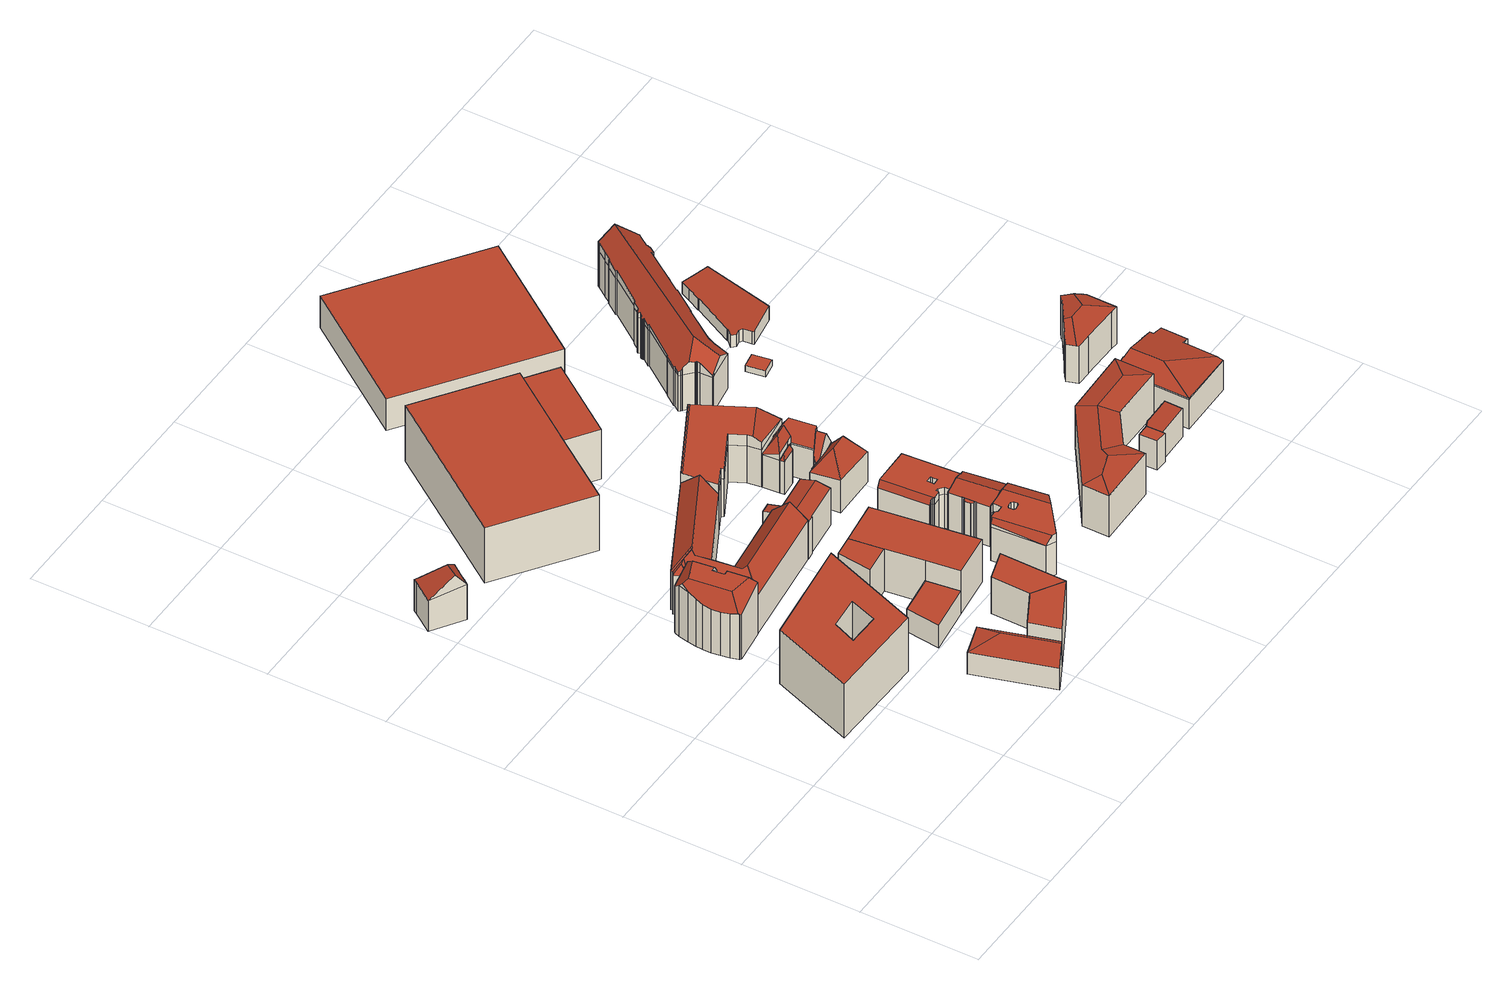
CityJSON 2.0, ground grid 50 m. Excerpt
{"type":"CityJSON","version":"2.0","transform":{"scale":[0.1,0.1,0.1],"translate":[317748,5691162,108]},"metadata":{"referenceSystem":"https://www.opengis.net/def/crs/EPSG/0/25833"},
"CityObjects":{
"building1":{"type":"Building","attributes":{"Dachtyp_tdc":"tdcFreeFormRoof","Gemeindeschluessel":14713000,"Dachneigung":36.01,"QualitaetDacherkennung":31,"Geometrietyp2DReferenz":"3000","function":"31001_2000","roofType":"5000","measuredHeight":22.73},"geometry":[{"type":"MultiSurface","lod":"2","boundaries":[[[0,1,2,3]],[[1,4,5,2]],[[4,6,7,5]],[[6,8,9,7]],[[8,10,11,9]],[[10,12,13,11]],[[12,14,15,13]],[[14,16,17,15]],[[16,18,19,17]],[[18,20,21,19]],[[20,22,23,21]],[[22,24,25,23]],[[24,26,27,25]],[[26,0,3,27]],[[28,29,12,10,8,6,4,30]],[[31,28,30,1,0]],[[16,14,29,28,31,26,24,22,20,18]],[[4,1,30]],[[14,12,29]],[[0,26,31]],[[3,2,5,7,9,11,13,15,17,19,21,23,25,27]]],"semantics":{"surfaces":[{"type":"WallSurface"},{"type":"RoofSurface"},{"type":"GroundSurface"}],"values":[0,0,0,0,0,0,0,0,0,0,0,0,0,0,1,1,1,0,0,0,2]}}]},
"building2":{"type":"Building","attributes":{"Dachtyp_tdc":"tdcPolyFlatRoof","Gemeindeschluessel":14713000,"Dachneigung":0,"QualitaetDacherkennung":53,"Geometrietyp2DReferenz":"3000","function":"31001_9998","roofType":"1000","measuredHeight":25.74},"geometry":[{"type":"MultiSurface","lod":"2","boundaries":[[[32,33,34,35]],[[36,37,38,39]],[[37,40,41,38]],[[40,42,43,41]],[[42,36,39,43]],[[33,44,45,34]],[[44,46,47,45]],[[46,32,35,47]],[[46,44,33,32],[36,42,40,37]],[[35,34,45,47],[39,38,41,43]]],"semantics":{"surfaces":[{"type":"WallSurface"},{"type":"RoofSurface"},{"type":"GroundSurface"}],"values":[0,0,0,0,0,0,0,0,1,2]}}]},
"building3":{"type":"Building","attributes":{"name":"Victor's Residenz-Hotel","Dachtyp_tdc":"tdcFreeFormRoof","Gemeindeschluessel":14713000,"Dachneigung":2.24,"QualitaetDacherkennung":32,"Geometrietyp2DReferenz":"3000","function":"31001_2071","roofType":"5000","measuredHeight":28.37},"geometry":[{"type":"MultiSurface","lod":"2","boundaries":[[[48,49,50,51,52,53,54,55]],[[51,56,52]],[[57,58,59]],[[60,50,49]],[[61,62,63]],[[64,65,66]],[[67,68,69,70,71,72,73,74,75,76,77,78,79,80,81,82,83,84,85]],[[62,61,68,67]],[[61,86,69,68]],[[86,87,70,69]],[[87,88,71,70]],[[88,89,72,71]],[[89,65,73,72]],[[65,64,74,73]],[[64,90,75,74]],[[90,91,76,75]],[[91,58,77,76]],[[58,57,78,77]],[[57,56,79,78]],[[56,51,80,79]],[[51,50,81,80]],[[50,60,82,81]],[[60,92,83,82]],[[92,93,84,83]],[[93,94,85,84]],[[94,62,67,85]],[[92,60,49,48]],[[56,57,59,53,52]],[[92,48,55,63,62,94,93]],[[61,63,55,54,66,65,89,88,87,86]],[[53,59,58,91,90,64,66,54]]],"semantics":{"surfaces":[{"type":"RoofSurface"},{"type":"WallSurface"},{"type":"GroundSurface"}],"values":[0,1,1,1,1,1,2,1,1,1,1,1,1,1,1,1,1,1,1,1,1,1,1,1,1,1,0,0,0,0,0]}}]},
"building4":{"type":"Building","attributes":{"Gemeindeschluessel":14713000,"Geometrietyp2DReferenz":"3000","function":"31001_9998","roofType":"9999"},"children":["building4-1","building4-2","building4-3"]},
"building4-1":{"type":"BuildingPart","attributes":{"Dachtyp_tdc":"tdcPolyFlatRoof","Dachneigung":0,"QualitaetDacherkennung":71,"Geometrietyp2DReferenz":"3000","roofType":"1000","measuredHeight":17.36},"parents":["building4"],"geometry":[{"type":"MultiSurface","lod":"2","boundaries":[[[95,96,97,98,99]],[[100,101,102,103,104]],[[101,100,96,95]],[[99,98,103,102]],[[104,97,96,100]],[[103,98,97,104]],[[101,95,99,102]]],"semantics":{"surfaces":[{"type":"WallSurface"},{"type":"RoofSurface"},{"type":"GroundSurface"},{"type":"ClosureSurface"}],"values":[0,0,1,2,0,3,3]}}]},
"building4-2":{"type":"BuildingPart","attributes":{"Dachtyp_tdc":"tdcHipAndGableRoof","Dachneigung":10.2,"QualitaetDacherkennung":11,"Geometrietyp2DReferenz":"3000","roofType":"5000","measuredHeight":12.31},"parents":["building4"],"geometry":[{"type":"MultiSurface","lod":"2","boundaries":[[[105,106,107,108]],[[106,109,110,107]],[[97,105,108,98]],[[109,106,111]],[[105,97,112]],[[106,105,112,111]],[[97,104,109,111,112]],[[108,107,110,103,98]],[[104,103,110,109]],[[97,98,103,104]]],"semantics":{"surfaces":[{"type":"WallSurface"},{"type":"RoofSurface"},{"type":"GroundSurface"},{"type":"ClosureSurface"}],"values":[0,0,0,1,0,1,1,2,0,3]}}]},
"building4-3":{"type":"BuildingPart","attributes":{"Dachtyp_tdc":"tdcPolyFlatRoof","Dachneigung":0,"QualitaetDacherkennung":70,"Geometrietyp2DReferenz":"3000","roofType":"1000","measuredHeight":17.36},"parents":["building4"],"geometry":[{"type":"MultiSurface","lod":"2","boundaries":[[[113,114,115,116]],[[114,95,99,115]],[[101,113,116,102]],[[101,95,114,113]],[[116,115,99,102]],[[95,101,102,99]]],"semantics":{"surfaces":[{"type":"WallSurface"},{"type":"RoofSurface"},{"type":"GroundSurface"},{"type":"ClosureSurface"}],"values":[0,0,0,1,2,3]}}]},
"building5":{"type":"Building","attributes":{"Dachtyp_tdc":"tdcFreeFormRoof","Gemeindeschluessel":14713000,"Dachneigung":42.56,"QualitaetDacherkennung":10,"Geometrietyp2DReferenz":"3000","function":"31001_9998","roofType":"5000","measuredHeight":24.97},"geometry":[{"type":"MultiSurface","lod":"2","boundaries":[[[117,118,119,120,121,122,123]],[[117,123,124]],[[118,117,124,125]],[[119,118,125,126]],[[127,128,120,119,126,129]],[[127,129,130]],[[131,132,133,134,135,136,137,138,139,140,141,142]],[[129,126,132,131]],[[126,125,133,132]],[[125,124,134,133]],[[124,123,135,134]],[[123,122,136,135]],[[122,143,137,136]],[[143,144,138,137]],[[144,145,139,138]],[[145,146,140,139]],[[146,147,141,140]],[[147,130,142,141]],[[130,129,131,142]],[[128,127,130,147]],[[148,149,121,120,128,147,146]],[[150,148,146,145]],[[150,145,144]],[[149,148,150,144,143]],[[121,149,143,122]]],"semantics":{"surfaces":[{"type":"RoofSurface"},{"type":"WallSurface"},{"type":"GroundSurface"}],"values":[0,1,0,0,0,0,2,1,1,1,1,1,1,1,1,1,1,1,1,0,0,0,1,0,0]}}]},
"building6":{"type":"Building","attributes":{"Gemeindeschluessel":14713000,"Geometrietyp2DReferenz":"3000","function":"31001_9998","roofType":"9999"},"children":["building6-1","building6-2","building6-3"]},
"building6-1":{"type":"BuildingPart","attributes":{"Dachtyp_tdc":"tdcPolyFlatRoof","Dachneigung":0,"QualitaetDacherkennung":54,"Geometrietyp2DReferenz":"3000","roofType":"1000","measuredHeight":20.45},"parents":["building6"],"geometry":[{"type":"MultiSurface","lod":"2","boundaries":[[[151,152,153,154]],[[152,155,156,153]],[[155,157,158,159,156]],[[160,161,162,163,164]],[[161,160,157,155,152,151]],[[154,153,156,159,163,162]],[[164,158,157,160]],[[164,163,159,158]],[[154,162,161,151]]],"semantics":{"surfaces":[{"type":"WallSurface"},{"type":"RoofSurface"},{"type":"GroundSurface"},{"type":"ClosureSurface"}],"values":[0,0,0,0,1,2,0,3,3]}}]},
"building6-2":{"type":"BuildingPart","attributes":{"Dachtyp_tdc":"tdcPolyFlatRoof","Dachneigung":0,"QualitaetDacherkennung":78,"Geometrietyp2DReferenz":"3000","roofType":"1000","measuredHeight":10.81},"parents":["building6"],"geometry":[{"type":"MultiSurface","lod":"2","boundaries":[[[158,165,166,159]],[[165,167,168,166]],[[167,164,163,168]],[[164,167,165,158]],[[159,166,168,163]],[[159,163,164,158]]],"semantics":{"surfaces":[{"type":"WallSurface"},{"type":"RoofSurface"},{"type":"GroundSurface"},{"type":"ClosureSurface"}],"values":[0,0,0,1,2,3]}}]},
"building6-3":{"type":"BuildingPart","attributes":{"Dachtyp_tdc":"tdcPolyFlatRoof","Dachneigung":0,"QualitaetDacherkennung":74,"Geometrietyp2DReferenz":"3000","roofType":"1000","measuredHeight":20.47},"parents":["building6"],"geometry":[{"type":"MultiSurface","lod":"2","boundaries":[[[169,151,154,170]],[[171,172,162,161]],[[171,169,170,172]],[[171,161,151,169]],[[170,154,162,172]],[[161,162,154,151]]],"semantics":{"surfaces":[{"type":"WallSurface"},{"type":"RoofSurface"},{"type":"GroundSurface"},{"type":"ClosureSurface"}],"values":[0,0,0,1,2,3]}}]},
"building7":{"type":"Building","attributes":{"name":"H2 Hotel","Gemeindeschluessel":14713000,"Geometrietyp2DReferenz":"3000","function":"31001_2071","roofType":"9999"},"children":["building7-1","building7-2"]},
"building7-1":{"type":"BuildingPart","attributes":{"Dachtyp_tdc":"tdcPolyFlatRoof","Dachneigung":0,"QualitaetDacherkennung":50,"Geometrietyp2DReferenz":"3000","roofType":"1000","measuredHeight":23.81},"parents":["building7"],"geometry":[{"type":"MultiSurface","lod":"2","boundaries":[[[173,174,175,176]],[[174,177,178,175]],[[179,173,176,180]],[[179,177,174,173]],[[176,175,178,180]],[[180,178,177,179]]],"semantics":{"surfaces":[{"type":"WallSurface"},{"type":"RoofSurface"},{"type":"GroundSurface"},{"type":"ClosureSurface"}],"values":[0,0,0,1,2,3]}}]},
"building7-2":{"type":"BuildingPart","attributes":{"Dachtyp_tdc":"tdcPolyFlatRoof","Dachneigung":0,"QualitaetDacherkennung":27,"Geometrietyp2DReferenz":"3000","roofType":"1000","measuredHeight":26.77},"parents":["building7"],"geometry":[{"type":"MultiSurface","lod":"2","boundaries":[[[181,182,183,184]],[[182,185,186,183]],[[185,187,179,180,186]],[[188,181,184,178,177]],[[188,187,185,182,181]],[[184,183,186,180,178]],[[177,179,187,188]],[[177,178,180,179]]],"semantics":{"surfaces":[{"type":"WallSurface"},{"type":"RoofSurface"},{"type":"GroundSurface"},{"type":"ClosureSurface"}],"values":[0,0,0,0,1,2,0,3]}}]},
"building8":{"type":"Building","attributes":{"Gemeindeschluessel":14713000,"Geometrietyp2DReferenz":"3000","function":"31001_9998","roofType":"9999"},"children":["building8-1","building8-2"]},
"building8-1":{"type":"BuildingPart","attributes":{"Dachtyp_tdc":"tdcPolyFlatRoof","Dachneigung":11.72,"QualitaetDacherkennung":83,"Geometrietyp2DReferenz":"3000","roofType":"2100","measuredHeight":17.6},"parents":["building8"],"geometry":[{"type":"MultiSurface","lod":"2","boundaries":[[[189,190,191,138]],[[190,192,193,191]],[[192,194,195,193]],[[196,189,138,197]],[[196,194,192,190,189]],[[138,191,193,195,197]],[[197,195,194,196]]],"semantics":{"surfaces":[{"type":"WallSurface"},{"type":"RoofSurface"},{"type":"GroundSurface"},{"type":"ClosureSurface"}],"values":[0,0,0,0,1,2,3]}}]},
"building8-2":{"type":"BuildingPart","attributes":{"Dachtyp_tdc":"tdcGableRoof","Dachneigung":14.5,"QualitaetDacherkennung":89,"Geometrietyp2DReferenz":"3000","roofType":"3100","measuredHeight":19.2},"parents":["building8"],"geometry":[{"type":"MultiSurface","lod":"2","boundaries":[[[198,199,200,201]],[[199,202,203,200]],[[202,204,205,203]],[[204,206,207,205]],[[206,208,209,207]],[[208,210,139,209]],[[210,211,212,139]],[[211,196,197,212]],[[198,201,195,194]],[[211,210,208,206,204,202,199]],[[199,198,194,196,211]],[[201,200,203,205,207,209,139,212,197,195]],[[194,195,197,196]]],"semantics":{"surfaces":[{"type":"WallSurface"},{"type":"RoofSurface"},{"type":"GroundSurface"},{"type":"ClosureSurface"}],"values":[0,0,0,0,0,0,0,0,0,1,1,2,3]}}]},
"building9":{"type":"Building","attributes":{"Dachtyp_tdc":"tdcFreeFormRoof","Gemeindeschluessel":14713000,"Dachneigung":0.066,"QualitaetDacherkennung":50,"Geometrietyp2DReferenz":"3000","function":"31001_9998","roofType":"5000","measuredHeight":19.79},"geometry":[{"type":"MultiSurface","lod":"2","boundaries":[[[213,214,215,216]],[[214,217,218,215]],[[217,219,220,218]],[[219,221,222,220]],[[221,223,224,222]],[[223,225,226,224]],[[225,227,228,226]],[[227,229,230,228]],[[231,232,233,234]],[[235,236,237,238,239,240]],[[241,242,243,244]],[[244,243,245,246,247,248,249,250,251,252,253,236,235,254],[255,256,257,258,259,260,261,262,263,264]],[[265,254,235,240]],[[266,241,244,254,265]],[[267,253,252,268]],[[269,236,253,267]],[[268,252,251,270]],[[270,251,250,271]],[[271,250,249,231]],[[229,255,264,272]],[[272,264,263,213]],[[213,263,262,214]],[[214,262,261,217]],[[217,261,260,219]],[[219,260,259,221]],[[221,259,258,223]],[[223,258,257,225]],[[225,257,256,227]],[[227,256,255,229]],[[231,249,248,232]],[[232,248,247,273]],[[273,247,246,274]],[[274,246,245,275]],[[275,245,243,276]],[[276,243,242,277]],[[277,242,241,266]],[[240,239,278]],[[278,239,238,279]],[[279,238,237,280]],[[280,237,236,269]],[[233,281,282,283,284,285,286,287,288,289,290,291,292,293,294,295,296,234],[230,297,216,215,218,220,222,224,226,228]],[[232,273,281,233]],[[273,274,282,281]],[[274,275,283,282]],[[275,276,284,283]],[[276,277,285,284]],[[277,266,286,285]],[[266,265,287,286]],[[265,240,288,287]],[[240,278,289,288]],[[278,279,290,289]],[[279,280,291,290]],[[280,269,292,291]],[[269,267,293,292]],[[267,268,294,293]],[[268,270,295,294]],[[270,271,296,295]],[[271,231,234,296]],[[229,272,297,230]],[[272,213,216,297]]],"semantics":{"surfaces":[{"type":"WallSurface"},{"type":"RoofSurface"},{"type":"GroundSurface"}],"values":[0,0,0,0,0,0,0,0,0,1,1,1,0,0,0,0,0,0,0,0,0,0,0,0,0,0,0,0,0,0,0,0,0,0,0,0,0,0,0,0,2,0,0,0,0,0,0,0,0,0,0,0,0,0,0,0,0,0,0,0]}}]},
"building10":{"type":"Building","attributes":{"Gemeindeschluessel":14713000,"Geometrietyp2DReferenz":"3000","function":"31001_9998","roofType":"9999"},"children":["building10-1","building10-2"]},
"building10-1":{"type":"BuildingPart","attributes":{"Dachtyp_tdc":"tdcPolyFlatRoof","Dachneigung":0,"QualitaetDacherkennung":70,"Geometrietyp2DReferenz":"3000","roofType":"1000","measuredHeight":19.16},"parents":["building10"],"geometry":[{"type":"MultiSurface","lod":"2","boundaries":[[[298,299,300,301]],[[299,302,303,300]],[[302,304,305,303]],[[306,307,308]],[[306,309,310,307]],[[309,311,312,310]],[[311,313,314,312]],[[313,315,316,314]],[[315,298,301,316]],[[315,313,311,309,306,304,317,304,302,299,298]],[[301,300,303,305,318,305,307,310,312,314,316]],[[304,317,318,305]],[[308,319,304,306]],[[318,317,320]],[[305,318,320,319]],[[319,320,317,304]],[[305,319,308,307]]],"semantics":{"surfaces":[{"type":"WallSurface"},{"type":"RoofSurface"},{"type":"GroundSurface"},{"type":"ClosureSurface"}],"values":[0,0,0,0,0,0,0,0,0,1,2,3,0,0,3,3,3]}}]},
"building10-2":{"type":"BuildingPart","attributes":{"Dachtyp_tdc":"tdcGableRoof","Dachneigung":10.05,"QualitaetDacherkennung":54,"Geometrietyp2DReferenz":"3000","roofType":"3100","measuredHeight":20.34},"parents":["building10"],"geometry":[{"type":"MultiSurface","lod":"2","boundaries":[[[321,308,307,322]],[[320,323,324,318]],[[323,325,326,324]],[[325,327,328,326]],[[327,329,330,328]],[[329,331,332,330]],[[331,333,334,332]],[[333,335,336,334]],[[335,337,338,336]],[[337,339,340,338]],[[339,341,342,340]],[[341,321,322,342]],[[337,335,333,331]],[[331,329,327,325,323,320,319,308,321,341,339,337]],[[322,307,305,318,324,326,328,330,332,334,336,338,340,342]],[[318,305,319,320]],[[305,307,308,319]]],"semantics":{"surfaces":[{"type":"WallSurface"},{"type":"RoofSurface"},{"type":"GroundSurface"},{"type":"ClosureSurface"}],"values":[0,0,0,0,0,0,0,0,0,0,0,0,1,1,2,3,3]}}]},
"building11":{"type":"Building","attributes":{"Dachtyp_tdc":"tdcFreeFormRoof","Gemeindeschluessel":14713000,"Dachneigung":0.119,"QualitaetDacherkennung":45,"Geometrietyp2DReferenz":"3000","function":"31001_9998","roofType":"5000","measuredHeight":23.08},"geometry":[{"type":"MultiSurface","lod":"2","boundaries":[[[343,344,345,346]],[[344,347,348,345]],[[347,349,350,348]],[[349,351,352,350]],[[351,353,354,352]],[[353,355,356,354]],[[355,357,358,356]],[[357,359,360,358]],[[359,361,362,360]],[[361,363,364,362]],[[363,343,346,364]],[[365,366,367,368]],[[349,369,370,371]],[[367,372,373,374,375,376,370,369,368]],[[351,371,370,376,353]],[[353,376,375,355]],[[355,375,374,357]],[[357,374,373,359]],[[359,373,372,361]],[[361,372,367,366,363]],[[349,371,351]],[[344,368,369,347]],[[347,369,349]],[[343,365,368,344]],[[363,366,365,343]],[[346,345,348,350,352,354,356,358,360,362,364]]],"semantics":{"surfaces":[{"type":"WallSurface"},{"type":"RoofSurface"},{"type":"GroundSurface"}],"values":[0,0,0,0,0,0,0,0,0,0,0,1,1,1,0,0,0,0,0,0,0,0,0,0,0,2]}}]},
"building12":{"type":"Building","attributes":{"Dachtyp_tdc":"tdcFreeFormRoof","Gemeindeschluessel":14713000,"Dachneigung":0.063,"QualitaetDacherkennung":74,"Geometrietyp2DReferenz":"3000","function":"31001_9998","roofType":"5000","measuredHeight":19.45},"geometry":[{"type":"MultiSurface","lod":"2","boundaries":[[[377,378,379,380]],[[378,381,382,379]],[[381,383,334,382]],[[383,384,330,334]],[[384,385,386,330]],[[387,388,389,390,391,378,377]],[[392,393,394,395]],[[396,397,398,399,395,394,391,390,400,401,402,403,404],[405,406,407,408,409,410]],[[411,404,403,412]],[[413,396,404,411]],[[412,403,402,414]],[[414,402,401,415]],[[415,401,400,416]],[[416,400,390,389,417]],[[384,399,398,385]],[[383,392,395,399,384]],[[385,398,397,418]],[[418,397,396,413]],[[419,405,410,420]],[[420,410,409,421]],[[421,409,408,422]],[[422,408,407,423]],[[423,407,406,424]],[[424,406,405,419]],[[381,393,392,383]],[[378,391,394,393,381]],[[417,389,388,425]],[[425,388,387,426]],[[426,387,377]],[[386,427,428,429,430,431,432,433,434,435,436,380,379,382,334,330],[437,438,439,440,441,442]],[[385,418,427,386]],[[418,413,428,427]],[[419,420,438,437]],[[420,421,439,438]],[[421,422,440,439]],[[422,423,441,440]],[[423,424,442,441]],[[424,419,437,442]],[[413,411,429,428]],[[411,412,430,429]],[[412,414,431,430]],[[414,415,432,431]],[[415,416,433,432]],[[416,417,434,433]],[[417,425,435,434]],[[425,426,436,435]],[[426,377,380,436]]],"semantics":{"surfaces":[{"type":"WallSurface"},{"type":"RoofSurface"},{"type":"GroundSurface"}],"values":[0,0,0,0,0,1,1,1,0,0,0,0,0,0,0,0,0,0,0,0,0,0,0,0,0,0,0,0,0,2,0,0,0,0,0,0,0,0,0,0,0,0,0,0,0,0,0]}}]},
"building13":{"type":"Building","attributes":{"Gemeindeschluessel":14713000,"Geometrietyp2DReferenz":"3000","function":"31001_9998","roofType":"9999"},"children":["building13-1","building13-2","building13-3","building13-4","building13-5"]},
"building13-1":{"type":"BuildingPart","attributes":{"Dachtyp_tdc":"tdcFreeFormRoof","Dachneigung":70.21,"QualitaetDacherkennung":24,"Geometrietyp2DReferenz":"3000","roofType":"5000","measuredHeight":18.57},"parents":["building13"],"geometry":[{"type":"MultiSurface","lod":"2","boundaries":[[[443,444,445,446]],[[443,447,448,444]],[[447,449,450,448]],[[449,451,452,450]],[[443,446,453]],[[446,451,454,453]],[[451,449,454]],[[449,447,443,453,454]],[[452,445,444,448,450]],[[446,445,452,451]]],"semantics":{"surfaces":[{"type":"WallSurface"},{"type":"RoofSurface"},{"type":"GroundSurface"},{"type":"ClosureSurface"}],"values":[0,0,0,0,1,1,1,1,2,3]}}]},
"building13-2":{"type":"BuildingPart","attributes":{"Dachtyp_tdc":"tdcFreeFormRoof","Dachneigung":60.13,"QualitaetDacherkennung":50,"Geometrietyp2DReferenz":"3000","roofType":"5000","measuredHeight":21.68},"parents":["building13"],"geometry":[{"type":"MultiSurface","lod":"2","boundaries":[[[455,456,457,458,459]],[[460,461,462,463]],[[461,464,465,462]],[[464,466,467,465]],[[468,456,455,469,470]],[[468,470,471,466,464,461,460,472]],[[459,458,463,462,465,467,473]],[[474,457,456]],[[460,463,458,457,474]],[[475,473,467,466]],[[455,459,473,475]],[[456,468,472,474]],[[474,472,460]],[[466,471,476,477,475]],[[475,477,469,455]],[[477,476,471,470,469]]],"semantics":{"surfaces":[{"type":"WallSurface"},{"type":"RoofSurface"},{"type":"GroundSurface"},{"type":"ClosureSurface"}],"values":[0,0,0,0,1,1,2,0,3,0,3,0,3,0,3,3]}}]},
"building13-3":{"type":"BuildingPart","attributes":{"Dachtyp_tdc":"tdcHipAndGableRoof","Dachneigung":57.94,"QualitaetDacherkennung":54,"Geometrietyp2DReferenz":"3000","roofType":"5000","measuredHeight":23.26},"parents":["building13"],"geometry":[{"type":"MultiSurface","lod":"2","boundaries":[[[478,479,480,481]],[[479,482,455,459,480]],[[477,483,484,473,475]],[[479,485,486]],[[485,487,488,476,471,489,486]],[[490,479,486,489]],[[479,490,482]],[[477,476,488,491,483]],[[478,492,485,479]],[[484,481,480,459,473]],[[481,484,483,478]],[[469,455,482]],[[473,459,455,475]],[[475,455,469,477]],[[471,470,469,482,490,489]],[[476,477,469,470,471]],[[485,492,487]],[[483,491,492,478]],[[491,488,487,492]]],"semantics":{"surfaces":[{"type":"WallSurface"},{"type":"RoofSurface"},{"type":"GroundSurface"},{"type":"ClosureSurface"}],"values":[0,0,0,1,1,1,0,0,0,2,3,0,3,3,0,3,0,3,3]}}]},
"building13-4":{"type":"BuildingPart","attributes":{"Dachtyp_tdc":"tdcHipRoof","Dachneigung":55.16,"QualitaetDacherkennung":38,"Geometrietyp2DReferenz":"3000","roofType":"3200","measuredHeight":23.84},"parents":["building13"],"geometry":[{"type":"MultiSurface","lod":"2","boundaries":[[[493,494,495,496]],[[494,497,460,463,495]],[[457,498,499,458]],[[498,500,501,499]],[[500,502,503,501]],[[502,504,505,503]],[[504,506,507,505]],[[506,493,496,507]],[[502,500,508]],[[498,457,509]],[[500,498,509,508]],[[457,474,472,497,494,493,506,504,502,508,509]],[[496,495,463,458,499,501,503,505,507]],[[472,460,497]],[[457,458,463,460,474]],[[474,460,472]]],"semantics":{"surfaces":[{"type":"WallSurface"},{"type":"RoofSurface"},{"type":"GroundSurface"},{"type":"ClosureSurface"}],"values":[0,0,0,0,0,0,0,0,1,1,1,1,2,0,3,3]}}]},
"building13-5":{"type":"BuildingPart","attributes":{"Dachtyp_tdc":"tdcHipAndGableRoof","Dachneigung":59.89,"QualitaetDacherkennung":69,"Geometrietyp2DReferenz":"3000","roofType":"5000","measuredHeight":23.26},"parents":["building13"],"geometry":[{"type":"MultiSurface","lod":"2","boundaries":[[[451,510,511,452]],[[510,492,478,481,511]],[[491,446,445,484,483]],[[510,512,513]],[[512,514,515,516,513]],[[492,510,513,516,487]],[[491,488,515,514,446]],[[451,512,510]],[[445,452,511,481,484]],[[452,445,446,451]],[[483,484,481,478]],[[483,478,492,491]],[[488,487,516,515]],[[492,487,488,491]],[[512,451,446,514]]],"semantics":{"surfaces":[{"type":"WallSurface"},{"type":"RoofSurface"},{"type":"GroundSurface"},{"type":"ClosureSurface"}],"values":[0,0,0,1,1,1,0,0,2,3,3,3,0,3,0]}}]},
"building14":{"type":"Building","attributes":{"Dachtyp_tdc":"tdcPolyFlatRoof","Gemeindeschluessel":14713000,"Dachneigung":0,"QualitaetDacherkennung":61,"Geometrietyp2DReferenz":"3000","function":"31001_2461","roofType":"1000","measuredHeight":15.2},"geometry":[{"type":"MultiSurface","lod":"2","boundaries":[[[517,518,519,520]],[[518,521,522,519]],[[521,523,524,522]],[[523,517,520,524]],[[523,521,518,517]],[[520,519,522,524]]],"semantics":{"surfaces":[{"type":"WallSurface"},{"type":"RoofSurface"},{"type":"GroundSurface"}],"values":[0,0,0,0,1,2]}}]},
"building15":{"type":"Building","attributes":{"Dachtyp_tdc":"tdcFreeFormRoof","Gemeindeschluessel":14713000,"Dachneigung":12.02,"QualitaetDacherkennung":5,"Geometrietyp2DReferenz":"3000","function":"31001_9998","roofType":"5000","measuredHeight":21.81},"geometry":[{"type":"MultiSurface","lod":"2","boundaries":[[[525,526,527,528]],[[526,529,530,527]],[[531,532,533,526,525]],[[534,531,525,535]],[[534,535,536]],[[532,531,534,536,537]],[[538,539,533,532,537,540]],[[538,540,541]],[[539,538,541,529]],[[533,539,529,526]],[[530,542,543,544,545,546,528,527]],[[529,541,542,530]],[[541,540,543,542]],[[540,537,544,543]],[[537,536,545,544]],[[536,535,546,545]],[[535,525,528,546]]],"semantics":{"surfaces":[{"type":"WallSurface"},{"type":"RoofSurface"},{"type":"GroundSurface"}],"values":[0,0,1,1,1,1,1,1,1,1,2,0,0,0,0,0,0]}}]},
"building16":{"type":"Building","attributes":{"Dachtyp_tdc":"tdcPolyFlatRoof","Gemeindeschluessel":14713000,"Dachneigung":2.73,"QualitaetDacherkennung":73,"Geometrietyp2DReferenz":"3000","function":"31001_9998","roofType":"2100","measuredHeight":14.07},"geometry":[{"type":"MultiSurface","lod":"2","boundaries":[[[547,548,549,550]],[[548,551,552,549]],[[551,553,554,552]],[[553,555,556,554]],[[555,547,550,556]],[[555,553,551,548,547]],[[550,549,552,554,556]]],"semantics":{"surfaces":[{"type":"WallSurface"},{"type":"RoofSurface"},{"type":"GroundSurface"}],"values":[0,0,0,0,0,1,2]}}]},
"building17":{"type":"Building","attributes":{"Dachtyp_tdc":"tdcPolyFlatRoof","Gemeindeschluessel":14713000,"Dachneigung":3.4,"QualitaetDacherkennung":54,"Geometrietyp2DReferenz":"3000","function":"31001_9998","roofType":"2100","measuredHeight":13.88},"geometry":[{"type":"MultiSurface","lod":"2","boundaries":[[[557,555,558,559]],[[555,560,561,558]],[[560,562,563,561]],[[562,564,565,563]],[[564,566,567,565]],[[566,568,569,567]],[[568,570,571,569]],[[570,572,573,571]],[[572,574,575,573]],[[574,557,559,575]],[[574,572,570,568,566,564,562,560,555,557]],[[559,558,561,563,565,567,569,571,573,575]]],"semantics":{"surfaces":[{"type":"WallSurface"},{"type":"RoofSurface"},{"type":"GroundSurface"}],"values":[0,0,0,0,0,0,0,0,0,0,1,2]}}]},
"building18":{"type":"Building","attributes":{"Dachtyp_tdc":"tdcPolyFlatRoof","Gemeindeschluessel":14713000,"Dachneigung":0,"QualitaetDacherkennung":60,"Geometrietyp2DReferenz":"3000","function":"31001_9998","roofType":"1000","measuredHeight":3},"geometry":[{"type":"MultiSurface","lod":"2","boundaries":[[[576,577,578,579]],[[576,580,581,577]],[[578,582,583,579]],[[577,581,582,578]],[[581,580,583,582]],[[580,576,579,583]]],"semantics":{"surfaces":[{"type":"WallSurface"},{"type":"RoofSurface"},{"type":"GroundSurface"}],"values":[0,1,2,0,0,0]}}]},
"building19":{"type":"Building","attributes":{"Dachtyp_tdc":"tdcFreeFormRoof","Gemeindeschluessel":14713000,"Dachneigung":41.54,"QualitaetDacherkennung":17,"Geometrietyp2DReferenz":"3000","function":"31001_9998","roofType":"5000","measuredHeight":27.77},"geometry":[{"type":"MultiSurface","lod":"2","boundaries":[[[584,585,586,587]],[[585,588,589,586]],[[588,590,591,589]],[[590,592,593,591]],[[592,594,595,593]],[[594,596,597,595]],[[596,598,599,597]],[[598,600,601,599]],[[600,602,603,601]],[[602,604,605,603]],[[604,606,607,605]],[[606,608,609,607]],[[608,610,611,609]],[[610,612,613,611]],[[612,614,615,613]],[[614,616,617,615]],[[616,618,619,617]],[[618,620,621,619]],[[620,622,623,621]],[[622,624,625,623]],[[624,626,627,625]],[[626,628,629,627]],[[628,630,631,629]],[[630,632,633,631]],[[632,634,635,633]],[[634,636,637,635]],[[636,638,639,637]],[[638,640,641,639]],[[640,642,643,641]],[[642,644,645,643]],[[644,646,647,645]],[[646,648,649,647]],[[648,650,651,649]],[[650,652,653,651]],[[652,654,655,653]],[[654,656,657,655]],[[656,658,659,657]],[[658,660,661,659]],[[660,662,663,661]],[[662,664,665,663]],[[664,666,667,665]],[[666,668,669,667]],[[604,670,671,606]],[[606,671,672,608]],[[608,672,673,610]],[[610,673,674,612]],[[612,674,675,614]],[[614,675,676,616]],[[616,676,677,618]],[[618,677,678,620]],[[620,678,679,622]],[[622,679,680,624]],[[624,680,681,626]],[[626,681,682,628]],[[628,682,683,630]],[[630,683,684,632]],[[632,684,685,634]],[[634,685,686,636]],[[636,686,687,638]],[[638,687,688,640]],[[640,688,689,642]],[[642,689,690,644]],[[644,690,691,692,646]],[[646,692,693,648]],[[648,693,694,650]],[[650,694,695,652]],[[652,695,696,654]],[[654,696,697,656]],[[656,697,698,658]],[[658,698,699,660]],[[660,699,700,662]],[[662,700,701,664]],[[664,701,702,666]],[[666,702,703,668]],[[668,703,704,705]],[[705,704,706,707]],[[707,706,708,709]],[[709,708,710,711]],[[711,710,712,713]],[[713,712,714,715]],[[715,714,716,717]],[[717,716,718,719]],[[719,718,720]],[[721,722,723,724]],[[720,725,722,721]],[[724,723,726,727]],[[727,726,728,729]],[[729,728,730,731]],[[731,730,732,733]],[[733,732,734,735]],[[735,734,736,737]],[[587,586,589,591,593,595,597,599,601,603,605,607,609,611,613,615,617,619,621,623,625,627,629,631,633,635,637,639,641,643,645,647,649,651,653,655,657,659,661,663,665,667,669,738,739,740,741,742,743,744,745,746,747,748,749,750,751,752,753,754,755,756,757,758,759,760,761,762,763,764]],[[668,705,738,669]],[[705,707,739,738]],[[707,709,740,739]],[[709,711,741,740]],[[711,713,742,741]],[[713,715,743,742]],[[715,717,744,743]],[[717,719,745,744]],[[719,720,746,745]],[[720,721,747,746]],[[721,724,748,747]],[[724,727,749,748]],[[727,729,750,749]],[[729,731,751,750]],[[731,733,752,751]],[[733,735,753,752]],[[735,737,754,753]],[[737,765,755,754]],[[765,766,756,755]],[[766,767,757,756]],[[767,768,758,757]],[[768,769,759,758]],[[769,770,760,759]],[[770,771,761,760]],[[771,772,762,761]],[[772,773,763,762]],[[773,774,764,763]],[[774,584,587,764]],[[775,736,734,732,730,728,726,723,722,725,776]],[[718,716,714,712,710,708,706,704,703,702,701,700,699,698,697,696,695,694,693,692,691,776,725,720]],[[691,690,689,688,687,686,685,684,683,682,681,680,679,678,677,676,675,674,673,672,671,670,777,778,779,780,781,782,783,784,785,786,787,788,789,790,791,792,793,794,795,796,775,776]],[[737,736,775,796,765]],[[765,796,795,766]],[[766,795,794,767]],[[767,794,793,768]],[[768,793,792,769]],[[769,792,791,770]],[[770,791,790,771]],[[771,790,789,772]],[[772,789,788,773]],[[774,787,786,584]],[[773,788,787,774]],[[584,786,785,585]],[[585,785,784,588]],[[588,784,783,590]],[[590,783,782,592]],[[592,782,781,594]],[[594,781,780,596]],[[596,780,779,598]],[[598,779,778,600]],[[600,778,777,602]],[[602,777,670,604]]],"semantics":{"surfaces":[{"type":"WallSurface"},{"type":"GroundSurface"},{"type":"RoofSurface"}],"values":[0,0,0,0,0,0,0,0,0,0,0,0,0,0,0,0,0,0,0,0,0,0,0,0,0,0,0,0,0,0,0,0,0,0,0,0,0,0,0,0,0,0,0,0,0,0,0,0,0,0,0,0,0,0,0,0,0,0,0,0,0,0,0,0,0,0,0,0,0,0,0,0,0,0,0,0,0,0,0,0,0,0,0,0,0,0,0,0,0,0,0,1,0,0,0,0,0,0,0,0,0,0,0,0,0,0,0,0,0,0,0,0,0,0,0,0,0,0,0,0,2,2,2,0,0,0,0,0,0,0,0,0,0,0,0,0,0,0,0,0,0,0,0,0]}}]},
"building20":{"type":"Building","attributes":{"Dachtyp_tdc":"tdcPolyFlatRoof","Gemeindeschluessel":14713000,"Dachneigung":3.07,"QualitaetDacherkennung":79,"Geometrietyp2DReferenz":"3000","function":"31001_9998","roofType":"2100","measuredHeight":6.67},"geometry":[{"type":"MultiSurface","lod":"2","boundaries":[[[797,798,799,800]],[[798,801,802,799]],[[801,803,804,802]],[[803,805,806,804]],[[805,807,808,806]],[[807,809,810,808]],[[809,811,812,810]],[[811,813,814,812]],[[813,815,816,814]],[[815,817,818,816]],[[817,819,820,818]],[[819,821,822,820]],[[821,823,824,822]],[[823,825,826,824]],[[825,827,828,826]],[[827,797,800,828]],[[827,825,823,821,819,817,815,813,811,809,807,805,803,801,798,797]],[[800,799,802,804,806,808,810,812,814,816,818,820,822,824,826,828]]],"semantics":{"surfaces":[{"type":"WallSurface"},{"type":"RoofSurface"},{"type":"GroundSurface"}],"values":[0,0,0,0,0,0,0,0,0,0,0,0,0,0,0,0,1,2]}}]},
"building21":{"type":"Building","attributes":{"Dachtyp_tdc":"tdcFreeFormRoof","Gemeindeschluessel":14713000,"Dachneigung":10.8,"QualitaetDacherkennung":12,"Geometrietyp2DReferenz":"3000","function":"31001_9998","roofType":"5000","measuredHeight":17.52},"geometry":[{"type":"MultiSurface","lod":"2","boundaries":[[[829,830,831,832]],[[830,833,834,831]],[[833,835,836,834]],[[835,837,838,836]],[[837,839,840,838]],[[839,841,842,840]],[[841,843,844,842]],[[843,845,846,844]],[[845,847,546,846]],[[847,848,545,546]],[[848,849,850,545]],[[849,851,852,850]],[[851,829,832,852]],[[853,854,855,856]],[[857,837,858,859,860,861,862,854,853,863]],[[864,865,866,855,854,862,867]],[[849,864,867,851]],[[851,867,862,861,829]],[[845,855,866,847]],[[847,866,865,848]],[[848,865,864,849]],[[839,857,863,841]],[[841,863,853,856,843]],[[830,860,859,833]],[[829,861,860,830]],[[833,859,858,835]],[[835,858,837]],[[837,857,839]],[[843,856,855,845]],[[832,831,834,836,838,840,842,844,846,546,545,850,852]]],"semantics":{"surfaces":[{"type":"WallSurface"},{"type":"RoofSurface"},{"type":"GroundSurface"}],"values":[0,0,0,0,0,0,0,0,0,0,0,0,0,1,1,1,0,0,0,0,0,0,0,0,0,0,0,0,0,2]}}]},
"building22":{"type":"Building","attributes":{"Dachtyp_tdc":"tdcFreeFormRoof","Gemeindeschluessel":14713000,"Dachneigung":11.12,"QualitaetDacherkennung":40,"Geometrietyp2DReferenz":"3000","function":"31001_9998","roofType":"5000","measuredHeight":19.62},"geometry":[{"type":"MultiSurface","lod":"2","boundaries":[[[868,869,870,871]],[[869,872,873,870]],[[872,874,875,873]],[[874,876,877,875]],[[876,878,879,877]],[[878,880,881,879]],[[880,882,883,881]],[[882,884,885,883]],[[884,886,887,885]],[[886,888,889,887]],[[888,890,891,889]],[[890,892,893,891]],[[892,894,895,893]],[[894,896,897,895]],[[896,898,899,897]],[[898,900,901,899]],[[900,902,903,901]],[[902,904,905,903]],[[904,906,907,905]],[[906,868,871,907]],[[908,909,872,869,868,906,904,910]],[[894,892,890,888,886,884,911,912]],[[898,896,894,912,908,910,902,900]],[[911,882,880,878,876,874,909,908,912]],[[874,872,909]],[[884,882,911]],[[904,902,910]],[[871,870,873,875,877,879,881,883,885,887,889,891,893,895,897,899,901,903,905,907]]],"semantics":{"surfaces":[{"type":"WallSurface"},{"type":"RoofSurface"},{"type":"GroundSurface"}],"values":[0,0,0,0,0,0,0,0,0,0,0,0,0,0,0,0,0,0,0,0,1,1,1,1,0,0,0,2]}}]}
},
"vertices":[
[0,2125,156],[62,2211,156],[62,2211,7],[0,2125,7],[73,2227,156],[73,2227,7],[90,2213,159],[90,2213,7],[177,2152,170],[177,2152,7],[181,2149,171],[181,2149,7],[188,2143,172],[188,2143,7],[200,2134,173],[200,2134,7],[183,2110,172],[183,2110,7],[181,2108,172],[181,2108,7],[168,2090,173],[168,2090,7],[150,2066,174],[150,2066,7],[148,2063,174],[148,2063,7],[131,2040,174],[131,2040,7],[130,2120,235],[200,2135,174],[73,2226,156],[91,2066,235],
[864,949,273],[705,526,273],[705,526,16],[864,949,16],[637,630,273],[678,747,273],[678,747,16],[637,630,16],[540,733,273],[540,733,16],[499,633,273],[499,633,16],[276,536,273],[276,536,16],[409,888,273],[409,888,16],
[574,1119,295],[564,1205,295],[543,1202,296],[537,1252,296],[557,1254,295],[546,1340,295],[454,1301,299],[475,1130,299],[577,1257,266],[563,1370,266],[456,1360,237],[560,1369,269],[583,1208,266],[436,1114,227],[446,1082,232],[445,1085,236],[441,1332,261],[431,1289,256],[438,1318,275],[446,1082,15],[436,1114,15],[429,1150,15],[425,1187,15],[424,1223,15],[426,1252,15],[431,1289,15],[441,1332,15],[449,1354,15],[452,1358,15],[456,1360,15],[563,1370,15],[577,1257,15],[537,1252,15],[543,1202,15],[583,1208,15],[597,1096,15],[453,1077,15],[449,1079,15],[429,1150,222],[425,1187,224],[424,1223,230],[426,1252,240],[449,1354,240],[452,1358,237],[597,1096,266],[453,1077,226],[449,1079,227],
[1253,192,191],[1023,70,191],[1023,70,130],[1023,70,17],[1253,192,17],[986,195,191],[1127,269,191],[1127,269,17],[986,195,17],[986,195,130],
[903,7,120],[803,336,120],[803,336,17],[903,7,17],[931,375,130],[931,375,17],[937,280,140],[1004,60,140],
[1130,435,191],[1258,474,191],[1258,474,17],[1130,435,17],
[989,1579,265],[644,1402,265],[642,1398,262],[628,1391,262],[619,1373,252],[680,1341,200],[998,1504,200],[979,1654,200],[549,1433,200],[552,1427,200],[576,1403,230],[596,1408,235],[532,1416,200],[556,1369,200],[532,1416,16],[552,1427,16],[549,1433,16],[979,1654,16],[998,1504,16],[680,1341,16],[691,1251,16],[1024,1295,16],[1042,1154,16],[598,1096,16],[563,1370,16],[556,1369,16],[691,1251,200],[1024,1295,200],[1042,1154,200],[598,1096,200],[563,1370,200],[659,1175,265],[643,1188,252],[1033,1225,265],
[1015,969,220],[1201,994,220],[1201,994,16],[1015,969,16],[1261,552,220],[1261,552,16],[1075,527,220],[1075,527,124],[1075,527,16],[1056,667,220],[1034,828,220],[1034,828,16],[1056,667,16],[1056,667,124],
[871,499,124],[871,499,16],[889,644,124],[889,644,16],
[927,957,220],[927,957,16],[910,811,220],[910,811,16],
[1250,2323,246],[1035,2022,246],[1035,2022,8],[1250,2323,8],[903,2116,246],[903,2116,8],[1118,2417,246],[1118,2417,8],
[697,1826,275],[331,2087,275],[331,2087,8],[697,1826,8],[752,2678,275],[752,2678,8],[1118,2417,275],[903,2116,275],
[1024,1295,188],[1019,1331,180],[1019,1331,16],[1063,1336,180],[1063,1336,16],[1070,1280,192],[1070,1280,16],[1027,1274,192],[1027,1274,16],
[1230,1301,192],[1237,1240,208],[1237,1240,16],[1230,1301,16],[1243,1180,193],[1243,1180,16],[1076,1159,193],[1076,1159,16],[1076,1156,192],[1076,1156,16],[1044,1152,192],[1044,1152,16],[1042,1154,193],[1035,1214,208],[1035,1214,16],
[1464,543,177],[1469,539,177],[1469,539,17],[1464,543,17],[1475,539,177],[1475,539,17],[1496,542,177],[1496,542,17],[1502,550,177],[1502,550,17],[1500,564,177],[1500,564,17],[1491,571,177],[1491,571,17],[1473,569,177],[1473,569,17],[1467,568,177],[1467,568,17],[1455,587,177],[1453,623,177],[1453,623,17],[1455,587,17],[1416,351,215],[1388,590,215],[1385,586,209],[1382,586,203],[1377,586,195],[1393,361,177],[1608,481,204],[1587,642,204],[1540,636,215],[1563,446,215],[1484,628,215],[1440,625,215],[1440,622,215],[1453,623,215],[1455,587,215],[1424,585,215],[1424,589,215],[1417,595,215],[1391,593,215],[1432,344,215],[1467,568,215],[1473,569,215],[1491,571,215],[1500,564,215],[1502,550,215],[1496,542,215],[1475,539,215],[1469,539,215],[1464,543,215],[1463,562,215],[1432,344,177],[1608,481,177],[1391,593,177],[1417,595,177],[1388,590,177],[1424,589,177],[1424,585,177],[1463,562,177],[1440,622,177],[1440,625,177],[1484,628,177],[1540,636,177],[1587,642,177],[1377,586,177],[1382,586,177],[1385,586,177],[1440,622,17],[1440,625,17],[1484,628,17],[1540,636,17],[1587,642,17],[1608,481,17],[1432,344,17],[1393,361,17],[1377,586,17],[1382,586,17],[1385,586,17],[1388,590,17],[1391,593,17],[1417,595,17],[1424,589,17],[1424,585,17],[1463,562,17],
[1416,721,208],[1418,722,208],[1418,722,16],[1416,721,16],[1425,729,208],[1425,729,16],[1433,730,208],[1433,730,16],[1436,683,208],[1436,683,16],[1436,683,206],[1436,689,208],[1436,689,16],[1428,689,208],[1428,689,16],[1420,696,208],[1420,696,16],[1418,696,208],[1418,696,16],[1433,741,208],[1433,741,16],[1433,730,206],[1433,741,206],
[1440,629,205],[1440,629,16],[1429,796,206],[1429,796,16],[1429,799,207],[1429,799,16],[1435,800,208],[1435,800,16],[1444,801,209],[1444,801,16],[1502,808,220],[1502,808,16],[1562,816,200],[1562,816,16],[1587,642,198],[1587,642,16],[1520,633,220],[1520,633,16],[1484,628,213],[1484,628,16],[1440,625,205],[1440,625,16],
[1314,1826,196],[1316,1820,196],[1316,1820,17],[1314,1826,17],[1427,1605,196],[1427,1605,17],[1469,1525,196],[1469,1525,17],[1290,1499,196],[1290,1499,17],[1281,1556,196],[1281,1556,17],[1249,1618,196],[1249,1618,17],[1082,1533,196],[1082,1533,17],[1076,1544,196],[1076,1544,17],[998,1504,196],[998,1504,17],[979,1654,196],[979,1654,17],[1314,1826,245],[979,1654,245],[980,1647,248],[1316,1820,248],[1427,1605,248],[1285,1532,248],[1290,1499,230],[998,1504,248],[1076,1544,248],[1082,1533,248],[1249,1618,248],[1281,1556,248],
[1360,834,180],[1345,1044,180],[1345,1044,16],[1360,834,16],[1532,1049,180],[1532,1049,16],[1562,816,180],[1444,801,180],[1444,803,180],[1444,803,16],[1366,834,195],[1370,834,205],[1370,828,206],[1373,826,211],[1358,1044,211],[1562,816,183],[1532,1049,198],[1521,1049,210],[1537,813,210],[1422,838,211],[1442,820,211],[1444,803,211],[1444,801,211],[1375,824,211],[1375,822,211],[1408,824,211],[1412,830,211],[1412,837,211],[1439,863,211],[1439,882,211],[1439,892,211],[1465,894,211],[1465,884,211],[1466,865,211],[1412,837,180],[1412,830,180],[1422,838,180],[1408,824,180],[1375,822,180],[1375,824,180],[1370,828,180],[1442,820,180],[1439,863,180],[1466,865,180],[1465,884,180],[1465,894,180],[1439,892,180],[1439,882,180],[1370,834,180],[1366,834,180],[1442,820,16],[1422,838,16],[1412,837,16],[1412,830,16],[1408,824,16],[1375,822,16],[1375,824,16],[1370,828,16],[1370,834,16],[1366,834,16],[1439,863,16],[1466,865,16],[1465,884,16],[1465,894,16],[1439,892,16],[1439,882,16],
[1372,1418,173],[1372,1418,16],[1369,1438,16],[1369,1438,173],[1367,1417,173],[1367,1417,16],[1298,1407,173],[1298,1407,16],[1296,1427,173],[1296,1427,16],[1360,1426,202],[1307,1418,202],
[1487,1384,157],[1494,1330,157],[1494,1330,150],[1494,1330,16],[1487,1384,16],[1381,1316,135],[1383,1328,140],[1383,1328,16],[1381,1316,16],[1389,1339,151],[1389,1339,16],[1398,1347,165],[1398,1347,16],[1450,1324,233],[1479,1380,171],[1445,1366,233],[1422,1357,200],[1396,1318,157],[1409,1351,16],[1466,1326,152],[1409,1351,164],[1409,1351,178],[1409,1351,171],
[1386,1513,171],[1469,1525,171],[1469,1525,16],[1386,1513,16],[1487,1384,171],[1396,1442,171],[1396,1442,16],[1386,1513,177],[1437,1476,249],[1387,1511,177],[1396,1442,177],[1452,1369,249],[1487,1384,173],[1396,1442,173],[1386,1513,173],
[1365,1325,143],[1367,1314,159],[1367,1314,16],[1365,1325,16],[1381,1316,158],[1512,1187,162],[1512,1187,16],[1316,1183,174],[1316,1183,16],[1306,1307,163],[1306,1307,16],[1347,1312,160],[1347,1312,16],[1346,1322,145],[1346,1322,16],[1377,1248,255],[1448,1253,255],
[1290,1499,173],[1290,1499,16],[1296,1427,205],[1337,1461,249],[1369,1438,205],[1396,1442,205],[1393,1469,249],
[1780,2910,161],[1423,2413,161],[1423,2413,9],[1780,2910,9],[857,2821,161],[857,2821,9],[1214,3317,161],[1214,3317,9],
[2121,494,210],[1979,392,210],[1979,392,13],[2121,494,13],[1978,297,210],[1978,297,13],[2095,572,226],[2094,571,227],[1899,434,227],[2283,577,227],[2364,497,210],[2363,660,210],[2068,649,210],[1784,365,225],[1878,396,231],[1711,403,210],[1712,290,210],[1712,290,13],[1711,403,13],[2068,649,13],[2363,660,13],[2364,497,13],
[2162,340,155],[2161,326,155],[2161,326,17],[2162,340,17],[2109,329,157],[2109,329,17],[2106,403,157],[2106,403,17],[2160,405,155],[2160,405,17],
[2162,340,151],[2160,405,16],[2162,340,16],[2185,416,155],[2185,416,16],[2207,416,155],[2207,416,16],[2221,417,155],[2221,417,16],[2274,418,155],[2274,418,16],[2291,419,155],[2291,419,16],[2300,419,155],[2300,419,16],[2311,419,155],[2311,419,16],[2313,344,151],[2313,344,16],
[1867,1806,53],[1803,1795,53],[1803,1795,23],[1867,1806,23],[1854,1885,53],[1790,1874,53],[1790,1874,23],[1854,1885,23],
[1665,2223,187],[1663,2224,187],[1663,2224,17],[1665,2223,17],[1663,2226,187],[1663,2226,17],[1662,2226,187],[1662,2226,17],[1662,2231,187],[1662,2231,17],[1663,2236,187],[1663,2236,17],[1665,2236,187],[1665,2236,17],[1666,2240,187],[1666,2240,17],[1669,2239,187],[1669,2239,17],[1674,2238,187],[1674,2238,17],[1686,2253,187],[1686,2253,17],[1682,2259,187],[1682,2259,17],[1681,2261,187],[1681,2261,17],[1686,2264,187],[1686,2264,17],[1686,2266,187],[1686,2266,17],[1689,2268,187],[1689,2268,17],[1693,2270,187],[1693,2270,17],[1693,2268,187],[1693,2268,17],[1697,2269,187],[1697,2269,17],[1718,2299,187],[1718,2299,17],[1722,2297,187],[1722,2297,17],[1823,2436,187],[1823,2436,17],[1821,2438,187],[1821,2438,17],[1857,2488,187],[1857,2488,17],[1859,2491,187],[1859,2491,17],[1861,2489,187],[1861,2489,17],[1883,2520,187],[1883,2520,17],[1884,2521,187],[1884,2521,17],[1913,2562,187],[1913,2562,17],[1920,2572,187],[1920,2572,17],[1924,2569,187],[1924,2569,17],[2050,2477,187],[2050,2477,17],[2042,2468,187],[2042,2468,17],[2013,2426,187],[2013,2426,17],[2017,2423,187],[2017,2423,17],[2018,2411,187],[2018,2411,17],[2002,2388,187],[2002,2388,17],[1991,2386,187],[1991,2386,17],[1986,2389,187],[1986,2389,17],[1934,2316,187],[1934,2316,17],[1933,2314,187],[1933,2314,17],[1887,2249,187],[1887,2249,17],[1885,2247,187],[1885,2247,17],[1686,2253,213],[1682,2259,207],[1681,2261,205],[1686,2264,207],[1686,2266,206],[1689,2268,207],[1693,2270,209],[1693,2268,211],[1697,2269,213],[1718,2299,215],[1722,2297,219],[1823,2436,226],[1821,2438,223],[1857,2488,225],[1859,2491,225],[1861,2489,228],[1883,2520,229],[1884,2521,229],[1913,2562,231],[1920,2572,231],[1924,2569,236],[1971,2534,294],[2050,2477,209],[2042,2468,209],[2013,2426,210],[2017,2423,206],[2018,2411,199],[2002,2388,200],[1991,2386,207],[1986,2389,212],[1934,2316,214],[1933,2314,214],[1887,2249,217],[1885,2247,217],[1853,2202,218],[1853,2202,187],[1857,2200,215],[1857,2200,187],[1779,2095,220],[1779,2095,187],[1776,2096,223],[1776,2096,187],[1697,1988,228],[1697,1988,187],[1679,1963,229],[1679,1963,187],[1673,1936,220],[1673,1936,187],[1683,1888,190],[1683,1888,187],[1684,1883,187],[1552,1862,187],[1552,1862,199],[1545,1861,195],[1545,1861,187],[1616,1873,231],[1543,1861,194],[1543,1861,187],[1541,1913,231],[1541,1913,187],[1540,1922,237],[1540,1922,187],[1538,1924,238],[1538,1924,187],[1536,1926,238],[1536,1926,187],[1533,1929,239],[1533,1929,187],[1853,2202,17],[1857,2200,17],[1779,2095,17],[1776,2096,17],[1697,1988,17],[1679,1963,17],[1673,1936,17],[1683,1888,17],[1684,1883,17],[1552,1862,17],[1545,1861,17],[1543,1861,17],[1541,1913,17],[1540,1922,17],[1538,1924,17],[1536,1926,17],[1533,1929,17],[1499,1960,17],[1497,1962,17],[1493,1965,17],[1487,1971,17],[1506,1999,17],[1504,2001,17],[1541,2051,17],[1543,2050,17],[1645,2190,17],[1641,2192,17],[1499,1960,187],[1497,1962,187],[1493,1965,187],[1487,1971,187],[1506,1999,187],[1504,2001,187],[1541,2051,187],[1543,2050,187],[1645,2190,187],[1641,2192,187],[1516,1944,243],[1596,1972,294],[1674,2238,212],[1669,2239,207],[1666,2240,204],[1665,2236,206],[1663,2236,204],[1662,2231,206],[1662,2226,208],[1663,2226,210],[1663,2224,211],[1665,2223,212],[1641,2192,210],[1645,2190,214],[1543,2050,207],[1541,2051,204],[1504,2001,202],[1506,1999,205],[1487,1971,204],[1493,1965,212],[1497,1962,217],[1499,1960,220],
[1933,1923,84],[1932,1929,84],[1932,1929,24],[1933,1923,24],[1927,1967,83],[1927,1967,24],[1912,1975,82],[1912,1975,24],[1891,1970,81],[1891,1970,24],[1875,1987,80],[1875,1987,24],[1899,2012,80],[1899,2012,24],[1901,2016,80],[1901,2016,24],[1903,2019,80],[1903,2019,24],[1987,2188,80],[1987,2188,24],[1988,2191,80],[1988,2191,24],[2016,2246,80],[2016,2246,24],[2036,2288,80],[2036,2288,24],[2090,2269,83],[2090,2269,24],[2149,2250,86],[2149,2250,24],[2075,1946,90],[2075,1946,24],
[2542,655,153],[2542,656,153],[2542,656,13],[2542,655,13],[2597,656,153],[2597,656,13],[2597,640,153],[2597,640,13],[2647,639,153],[2647,639,13],[2645,525,153],[2645,525,13],[2614,525,153],[2614,525,13],[2610,354,153],[2610,354,13],[2364,348,153],[2364,348,13],[2364,497,153],[2363,660,153],[2417,659,153],[2417,659,13],[2417,657,153],[2417,657,13],[2611,382,160],[2463,516,188],[2364,348,161],[2610,354,155],[2645,525,154],[2597,640,163],[2597,656,163],[2542,656,173],[2542,655,173],[2463,656,188],[2614,525,160],[2417,659,176],[2363,660,161],[2364,497,161],[2417,657,176],
[2371,878,195],[2403,899,200],[2403,899,15],[2371,878,15],[2404,898,200],[2404,898,15],[2547,996,196],[2547,996,15],[2545,998,196],[2545,998,15],[2572,1016,192],[2572,1016,15],[2573,1014,193],[2573,1014,15],[2574,1015,192],[2574,1015,15],[2602,973,198],[2602,973,15],[2618,950,194],[2618,950,15],[2621,945,193],[2621,945,15],[2625,940,192],[2625,940,15],[2624,815,192],[2624,815,15],[2623,811,192],[2623,811,15],[2592,813,192],[2592,813,15],[2429,816,192],[2429,816,15],[2429,814,192],[2429,814,15],[2368,815,192],[2368,815,15],[2353,863,192],[2353,863,15],[2372,876,195],[2372,876,15],[2475,912,211],[2453,932,207],[2365,825,194],[2599,978,199],[2551,911,211]
]}
